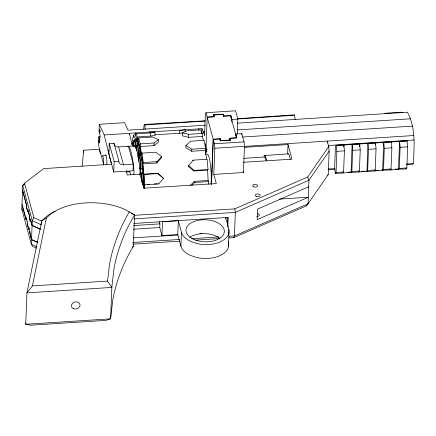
<?xml version="1.0" encoding="UTF-8"?>
<svg xmlns="http://www.w3.org/2000/svg" width="436" height="436" viewBox="0 0 436 436"><rect width="100%" height="100%" fill="white"/><g stroke="black" fill="none" stroke-linecap="round" stroke-linejoin="round"><path stroke-width="0.65" d="M36.471 248.128L32.749 246.471L31.359 244.34L21.8 209.144L21.98 204.56L26.198 220.104L26.274 218.136M27.332 221.717L27.196 223.761L28.809 229.701L28.885 227.739M29.937 231.314L29.861 233.276L31.55 239.495L37.987 242.356M27.255 223.679L28.771 229.254L28.847 227.292C29.648 232.993 31.992 238.492 31.359 244.34L36.847 246.776M31.55 239.495L32.09 225.619L30.4 219.395L30.324 221.363L29.234 217.341L29.31 215.379L27.795 209.803M41.54 224.028L41.622 222.022M41.72 221.548L41.742 220.894A57.999 33.283 2.2 0 1 55.192 211.302M83.614 152.867L83.712 150.224L99.512 149.21L103.795 164.977M100.144 136.762L98.809 136.844L98.525 144.158L100.275 153.494M205.329 125.203L128.004 130.168L124.576 122.674L99.299 124.298L99.016 131.612L100.008 135.264L99.806 140.501L98.809 136.844M109.278 143.602L108.869 154.11L113.736 172.024L133.013 170.787L133.269 164.209L128.402 146.294L118.603 146.921A4.801 3.869 -15.2 0 1 114.019 143.297L109.278 143.602L114.145 161.516L113.736 172.024M126.353 172.329L126.407 170.977M129.388 134.675L129.443 133.318L132.435 146.055M133.896 174.569L134.026 171.185L133.203 163.631A30.4 4.415 86.3 0 0 128.484 146.267L127.356 146.621L128.691 146.534M133.307 246.362L134.533 214.937L125.034 209.493A53.361 30.624 2.2 0 0 50.402 214.289L46.369 217.973L41.742 220.894L26.939 292.872L25.719 324.291L30.863 325.196L105.992 320.373L110.608 318.841L112.722 300.317A437.581 251.136 2.2 0 1 133.307 246.362L132.31 247.207M138.681 137.918L140.305 143.885L140.201 146.501L154.001 145.619L158.35 142.3L158.448 139.684L152.486 137.029L138.681 137.918L138.577 140.534L136.926 136.986L136.768 133.803L135.198 132.909L135.356 136.092L133.977 137.918L133.596 135.024L135.569 134.898M139.874 174.858L140.032 170.798A30.4 4.415 86.3 0 0 133.356 146.234M143.82 129.405L143.973 125.437L144.73 124.44L204.871 120.826M154.001 145.619L154.104 142.997L158.448 139.684M228.382 241.157L228.306 243.135A24.002 13.772 2.2 0 1 224 253.278L219.684 255.774A24.002 13.772 2.2 0 1 195.987 257.295L190.488 255.431A24.002 13.772 2.2 0 1 180.913 246.182L177.757 234.573L161.958 235.587L159.772 227.543L159.914 223.875L159.293 221.592M161.958 235.587L162.497 221.706L178.297 220.692L181.452 232.301L180.913 246.182M177.757 234.573L178.297 220.692M201.77 133.411L201.955 128.664L104.166 134.942L99.299 124.298M205.182 146.431L205.285 143.809L205.732 146.948L206.124 146.921L205.182 146.431L205.732 146.948M205.77 154.698L207.176 117.093L205.988 112.706L235.609 110.804L237.843 119.044L237.271 133.776M213.417 116.178L213.471 114.815L223.581 114.167L224.082 116.009L230.878 115.573L231.919 119.426L231.81 122.145M213.787 116.341L213.842 114.979L223.319 114.368L223.821 116.21L230.611 115.774L236.574 137.738L229.777 138.174L229.723 139.536M211.438 184.123L213.193 139.215L207.231 117.279L214.338 116.821L213.842 114.979M211.487 184.303L213.242 139.395L220.033 138.959L220.534 140.801L230.644 140.179L230.143 138.337L236.939 137.901L235.892 134.048L241.817 133.667L244.051 141.885L244.449 146.333L243.424 172.514L213.804 174.416L214.828 148.229L214.43 143.782L213.242 139.395M219.978 140.321L220.033 138.959M220.218 140.801L220.3 138.757L213.193 139.215M223.477 116.886L223.581 114.167M225.641 218.97L225.69 217.651L227.81 217.515L227.499 225.445M230.557 117.137L230.611 115.774M230.824 116.93L230.878 115.573M230.061 140.376L230.143 138.337M227.805 227.232L228.186 217.417L133.945 223.466M228.693 233.222L228.846 229.26L225.69 217.651M228.464 246.738L229.004 232.857M235.816 136.092L235.892 134.048M241.767 135.007L241.817 133.667M287.651 153.919L288.016 144.539L244.672 147.324M228.927 237.98L233.663 237.675L306.584 205.803L308.034 203.786L308.95 180.221L307.707 177L328.755 146.578L327.262 141.09L327.431 142.997M306.584 205.803L328.232 174.591L329.147 151.025L328.755 146.578M336.238 145.243L335.48 146.245L334.652 167.391L335.284 173.501L336.042 172.498L336.865 151.352L336.238 145.243L407.044 140.697L407.676 146.807L406.848 167.953L406.09 168.95L398.477 169.195L399.556 141.428L391.294 141.956L391.86 147.82L391.038 168.966L390.28 169.969L382.661 170.209L383.745 142.441L375.483 142.97L375.429 144.327M343.775 147.036L343.851 145.003L352.114 144.469L352.68 150.338L351.857 171.484L351.1 172.482L352.114 144.469M335.284 173.501L342.838 173.016L343.595 172.013L344.418 150.867L343.851 145.003M359.558 146.698L359.667 143.984L367.93 143.455L368.496 149.325L367.668 170.471L366.91 171.468L367.93 143.455M351.1 172.482L358.648 171.997L359.406 170.999L360.234 149.853L359.667 143.984M366.91 171.468L374.464 170.983L375.222 169.986L376.045 148.84L375.483 142.97M382.726 170.454L383.484 169.451L384.307 148.305L383.745 142.441M398.542 169.435L399.3 168.438L400.123 147.292L399.556 141.428M406.597 164.732L412.685 164.339L413.284 163.549C414.265 146.452 415.895 127.928 407.475 112.226L237.211 123.159M40.635 229.129L32.101 225.314L32.28 220.769L22.716 185.578L24.514 183.24L43.704 168.607L111.545 164.247L104.166 134.942M25.991 322.962L25.719 324.291L110.608 318.841L111.829 287.422L107.523 281.095L109.507 264.576A442.202 253.79 2.2 0 1 126.947 215.929L129.345 211.733M82.093 166.312L83.712 150.224M133.351 142.981L133.558 141.106L136.196 137.618L139.357 144.409L142.185 159.652L143.924 179.272L144.022 188.641M185.97 145.559L185.747 147.613L191.638 151.27L205.443 150.382L205.667 148.327L204.19 140.354L190.385 141.237L185.97 145.559L191.867 149.21L205.667 148.327M191.638 151.27L191.867 149.21M131.192 213.068A57.999 33.283 2.2 0 1 134.533 214.937A437.581 251.136 2.2 0 0 113.949 268.892L111.829 287.422L26.939 292.872L32.395 285.918L46.369 217.973M133.596 135.024L132.5 139.438L132.876 142.332M144.387 188.477L144.349 184.559L144.834 184.831L158.633 183.948L163.527 178.422L158.11 173.561L144.311 174.449L143.826 174.177L142.915 163.914L156.72 163.031L161.255 157.979L161.593 156.622L155.821 152.235L142.016 153.123L141.678 154.475L140.201 146.501M142.915 163.914L143.253 162.563L142.016 153.123M156.72 163.031L157.058 161.674L161.593 156.622M99.871 129.22L100.024 132.293M99.463 139.694L99.615 142.768M233.663 237.675L234.443 235.952L235.358 212.381L234.786 208.871L307.707 177M24.514 183.24L33.872 217.668L32.28 220.769L41.42 224.834M329.147 151.025L308.95 180.221L235.358 212.381L133.83 218.899M135.563 140.021L136.686 138.539M205.988 112.706L205.389 113.496L204.517 135.754L203.525 132.097L201.955 128.664M188.178 166.171L188.597 165.609L194.211 170.411L208.016 169.522L207.1 159.26L193.301 160.148L188.178 166.171L193.786 170.966L207.59 170.084L208.016 169.522M192.875 160.71L193.301 160.148M193.786 170.966L194.211 170.411M327.632 175.381L328.232 174.591M190.134 185.638L194.314 181.36L208.114 180.466L208.621 181.55L208.642 184.166M192.031 185.289L194.816 182.439L208.621 181.55M24.34 184.341L22.716 185.578L22.541 190.161L26.76 205.699L26.683 207.661L27.681 211.313M202.342 136.441L188.537 137.329L182.559 135.885L182.526 132.882L186.859 130.773L200.658 129.89L202.309 133.438L202.342 136.441L203.476 140.621M308.699 186.766L257.556 209.117L257.147 219.591L308.29 197.241L279.209 199.11M308.034 203.786L234.443 235.952L229.009 236.301M290.191 159.298A12.48 1.815 86.3 0 0 288.501 153.87L264.341 155.538A12.48 1.815 86.3 0 0 263.949 156.519M288.038 154.012L288.501 153.87M136.768 133.803L150.573 132.92L154.944 132.141L155.102 135.307L150.731 136.087L136.926 136.986M207.176 117.093L213.972 116.657L213.471 114.815M237.135 118.756L294.605 114.815L295.134 119.791M144.73 124.44L144.861 124.925L205.22 121.05M237.091 119.001L294.736 115.3M231.919 119.426L237.843 119.044M384.803 113.262L400.602 112.248A3.199 1.837 2.2 0 1 402.984 112.641M154.987 134.833L182.619 133.056M203.525 132.097L204.882 132.01M237.451 129.917L410.483 118.81M182.526 132.882L188.51 134.326L202.309 133.438M133.558 141.106L134.806 141.024M242.607 137.029L412.467 126.124M140.305 143.885L154.104 142.997M137.405 144.79L137.335 144.12L138.425 144.054L138.98 144.37L139.351 145.728M137.335 144.12L138.98 144.37M128.484 146.267L134.49 145.88M214.43 143.782L244.051 141.885M107.905 150.867L109.24 150.78M141.106 152.186L140.016 152.257L140.872 156.529M214.828 148.229L244.449 146.333M244.601 146.398L413.808 135.536M206.277 148.959L206.828 149.477L206.724 152.099L206.277 148.959L207.067 148.91M102.613 155.794L105.866 155.581M140.588 154.377L141.678 154.306M328.335 145.493L414.2 139.983M141.03 157.728L142.12 157.658M336.369 145.728L343.917 145.243M352.179 144.714L359.733 144.229M367.995 143.7L375.549 143.215M383.811 142.681L391.359 142.196M399.621 141.667L407.175 141.182M114.145 161.516L118.886 161.216A4.801 3.869 -15.2 0 0 123.47 164.835L133.269 164.209M143.253 162.563L157.058 161.674M336.865 151.352L344.418 150.867M352.68 150.338L360.234 149.853M368.496 149.325L376.045 148.84M384.307 148.305L391.86 147.82M400.123 147.292L407.676 146.807M243.838 158.333L264.886 156.982M143.302 166.677L142.212 166.743L142.834 173.79L143.924 173.719M243.392 162.285L291.989 159.167L288.016 144.539M126.527 171.926L129.764 171.719M143.826 174.177L157.63 173.288L158.11 173.561M328.09 169.021L334.853 168.585M406.521 163.985L413.284 163.549M328.166 169.768L334.93 169.332M147.635 184.346L149.608 184.221M154.208 183.927L156.84 183.758M336.042 172.498L343.595 172.013M351.857 171.484L359.406 170.999M367.668 170.471L375.222 169.986M383.484 169.451L391.038 168.966M399.3 168.438L406.848 167.953M347.966 172.193L351.34 171.975M361.455 171.326L364.823 171.108M374.938 170.46L378.312 170.242M381.685 170.029L383.031 169.942M389.779 169.506L391.8 169.375M395.169 169.163L398.542 168.945M351.035 172.242L342.838 173.016M366.845 171.228L358.648 171.997M382.661 170.209L374.464 170.983M398.477 169.195L390.28 169.969M134.381 215.319L234.786 208.871M133.509 225.57L159.914 223.875M133.367 229.238L159.772 227.543M133.383 237.865L178.128 234.993M199.824 233.603L201.863 233.473M132.577 242.492L179.436 239.484M191.66 238.699L218.823 236.955M132.855 244.149L179.539 241.152M195.775 240.105L220.131 238.541M32.395 285.918L107.523 281.095M149.003 132.021L154.944 132.141M33.872 217.668L41.932 221.254M32.09 225.619L40.281 229.26M31.539 239.756L37.632 242.465M163.527 178.422L157.63 173.288M158.154 183.67L158.633 183.948M21.8 209.144L22.438 210.305M194.314 181.36L194.816 182.439M405.96 168.47L406.09 168.95M243.081 171.261L243.424 172.514M229.777 138.174L230.279 140.016L220.801 140.599L220.3 138.757M213.804 174.416L216.289 183.556L143.771 188.216L139.956 174.171L127.317 174.983L126.249 171.043M137.89 144.441L138.136 145.346M118.603 146.921L123.47 164.835M114.019 143.297L118.886 161.216M27.272 221.793L26.236 217.695L26.16 219.657L21.991 204.299L22.53 190.423L26.7 205.781L26.623 207.738L27.719 211.76L27.757 209.356L29.37 215.297L29.294 217.264L30.286 220.921L30.362 218.954L32.101 225.314M205.443 150.382L206.593 159.145M138.425 144.054L138.495 144.719M198.838 128.854L198.952 130.113M185.207 131.628L185.038 129.737L179.191 130.98L179.414 133.498M144.861 124.925L145.259 129.427M207.59 170.084L208.114 180.466M150.573 132.92L150.731 136.087M144.311 174.449L144.834 184.831M143.335 183.703L143.52 187.393M188.51 134.326L188.537 137.329M105.349 155.298A5.603 0.812 86.3 0 1 106.509 157.352A5.603 0.812 86.3 0 1 106.809 164.639M257.235 213.585A2.398 1.379 2.2 0 1 259.371 215.161A2.398 1.379 2.2 0 1 256.728 216.316M134.386 141.188A6.082 0.883 86.3 0 1 135.563 141.351A6.082 0.883 86.3 0 1 136.19 149.303M136.076 139.771A6.082 0.883 86.3 0 1 137.411 144.681M136.773 141.422A5.281 0.768 86.3 0 1 136.98 142.349M137.16 143.509A5.281 0.768 86.3 0 1 137.302 144.823M134.021 146.36A5.63 0.818 86.3 0 1 134.561 140.283A5.63 0.818 86.3 0 1 135.694 147.777M137.394 140.474A5.281 0.768 86.3 0 1 138.55 144.741M133.803 142.997A6.082 0.883 86.3 0 1 133.994 142.518M132.446 143.084A6.082 0.883 86.3 0 1 133.803 146.006M131.923 144.305A5.63 0.818 86.3 0 1 133.318 146.224M139.106 158.557A6.082 0.883 86.3 0 1 140.768 162.138A6.082 0.883 86.3 0 1 140.021 168.906M140.795 157.14A6.082 0.883 86.3 0 1 142.24 163.631A6.082 0.883 86.3 0 1 141.384 168.819M141.062 157.859A5.281 0.768 86.3 0 1 141.275 158.159M141.493 158.791A5.281 0.768 86.3 0 1 141.88 160.879M142.022 162.192A5.281 0.768 86.3 0 1 142.147 166.127M139.575 168.514A5.63 0.818 86.3 0 1 139.346 167.838M138.632 161.315A5.63 0.818 86.3 0 1 139.395 157.794A5.63 0.818 86.3 0 1 140.392 164.198A5.63 0.818 86.3 0 1 139.803 168.83M138.016 156.9A20.323 2.948 86.3 0 1 138.648 158.617M140.566 169.212A20.323 2.948 86.3 0 1 140.893 172.416M140.032 152.938A5.439 0.79 86.3 0 1 139.82 156.006M142.049 168.024A5.439 0.79 86.3 0 1 141.88 168.454M138.376 145.597A6.082 0.883 86.3 0 1 139.961 150.823A6.082 0.883 86.3 0 1 139.155 156.802M137.018 145.684A6.082 0.883 86.3 0 1 138.539 150.12A6.082 0.883 86.3 0 1 138.043 157.227M138.833 145.847A5.281 0.768 86.3 0 1 139.046 146.142M139.264 146.774A5.281 0.768 86.3 0 1 139.651 148.861M139.793 150.175A5.281 0.768 86.3 0 1 139.891 151.548M139.929 152.889A5.281 0.768 86.3 0 1 139.722 155.87M136.446 150.731A5.63 0.818 86.3 0 1 137.476 146.6A5.63 0.818 86.3 0 1 137.961 156.301M140.479 174.019A6.082 0.883 86.3 0 1 141.771 174.754A6.082 0.883 86.3 0 1 142.201 183.305M141.978 173.081A6.082 0.883 86.3 0 1 143.564 178.302A6.082 0.883 86.3 0 1 142.752 184.281M142.866 174.253A5.281 0.768 86.3 0 1 143.073 175.179M143.253 176.34A5.281 0.768 86.3 0 1 143.155 183.763M140.098 174.389A5.63 0.818 86.3 0 1 141.188 174.542A5.63 0.818 86.3 0 1 141.771 181.91M129.438 172.155A4.801 0.698 86.3 0 1 130.511 174.46M136.909 140.561A6.682 0.97 86.3 0 1 137.269 139.1M138.326 141.373A6.682 0.97 86.3 0 1 138.735 144.496M139.395 145.913A6.682 0.97 86.3 0 1 139.76 144.452M207.018 154.475A17.282 2.507 86.3 0 1 210.288 163.74A17.282 2.507 86.3 0 1 211.029 184.052M228.846 229.26A24.002 13.772 2.2 0 1 224.54 239.402L220.224 241.893A24.002 13.772 2.2 0 1 196.527 243.413L191.028 241.549A24.002 13.772 2.2 0 1 181.452 232.301M189.6 237.397A19.2 11.02 2.2 0 1 219.537 238.121M102.286 156.224A4.801 0.698 86.3 0 1 103.278 157.985A4.801 0.698 86.3 0 1 103.534 164.23M264.478 157.107A10.878 1.581 86.3 0 1 266.2 160.808M264.805 155.39A12.48 1.815 86.3 0 1 266.494 160.819M98.956 140.381C99.364 147.243 99.73 137.841 98.956 140.381M99.364 129.906C99.773 136.768 100.138 127.367 99.364 129.906M256.335 196.391A2.398 1.379 2.2 0 0 260.134 195.519A2.398 1.379 2.2 0 0 256.777 194.025A2.398 1.379 2.2 0 0 256.335 196.391M253.73 186.793A2.398 1.379 2.2 0 0 257.523 185.921A2.398 1.379 2.2 0 0 254.166 184.428A2.398 1.379 2.2 0 0 253.73 186.793M73.433 308.666A4.398 3.548 -15.2 0 0 80.071 305.135A4.398 3.548 -15.2 0 0 73.673 302.431A4.398 3.548 -15.2 0 0 73.433 308.666M193.851 239.397A19.2 11.02 2.2 0 0 224.229 232.443A19.2 11.02 2.2 0 0 197.361 220.502A19.2 11.02 2.2 0 0 193.851 239.397"/></g></svg>
